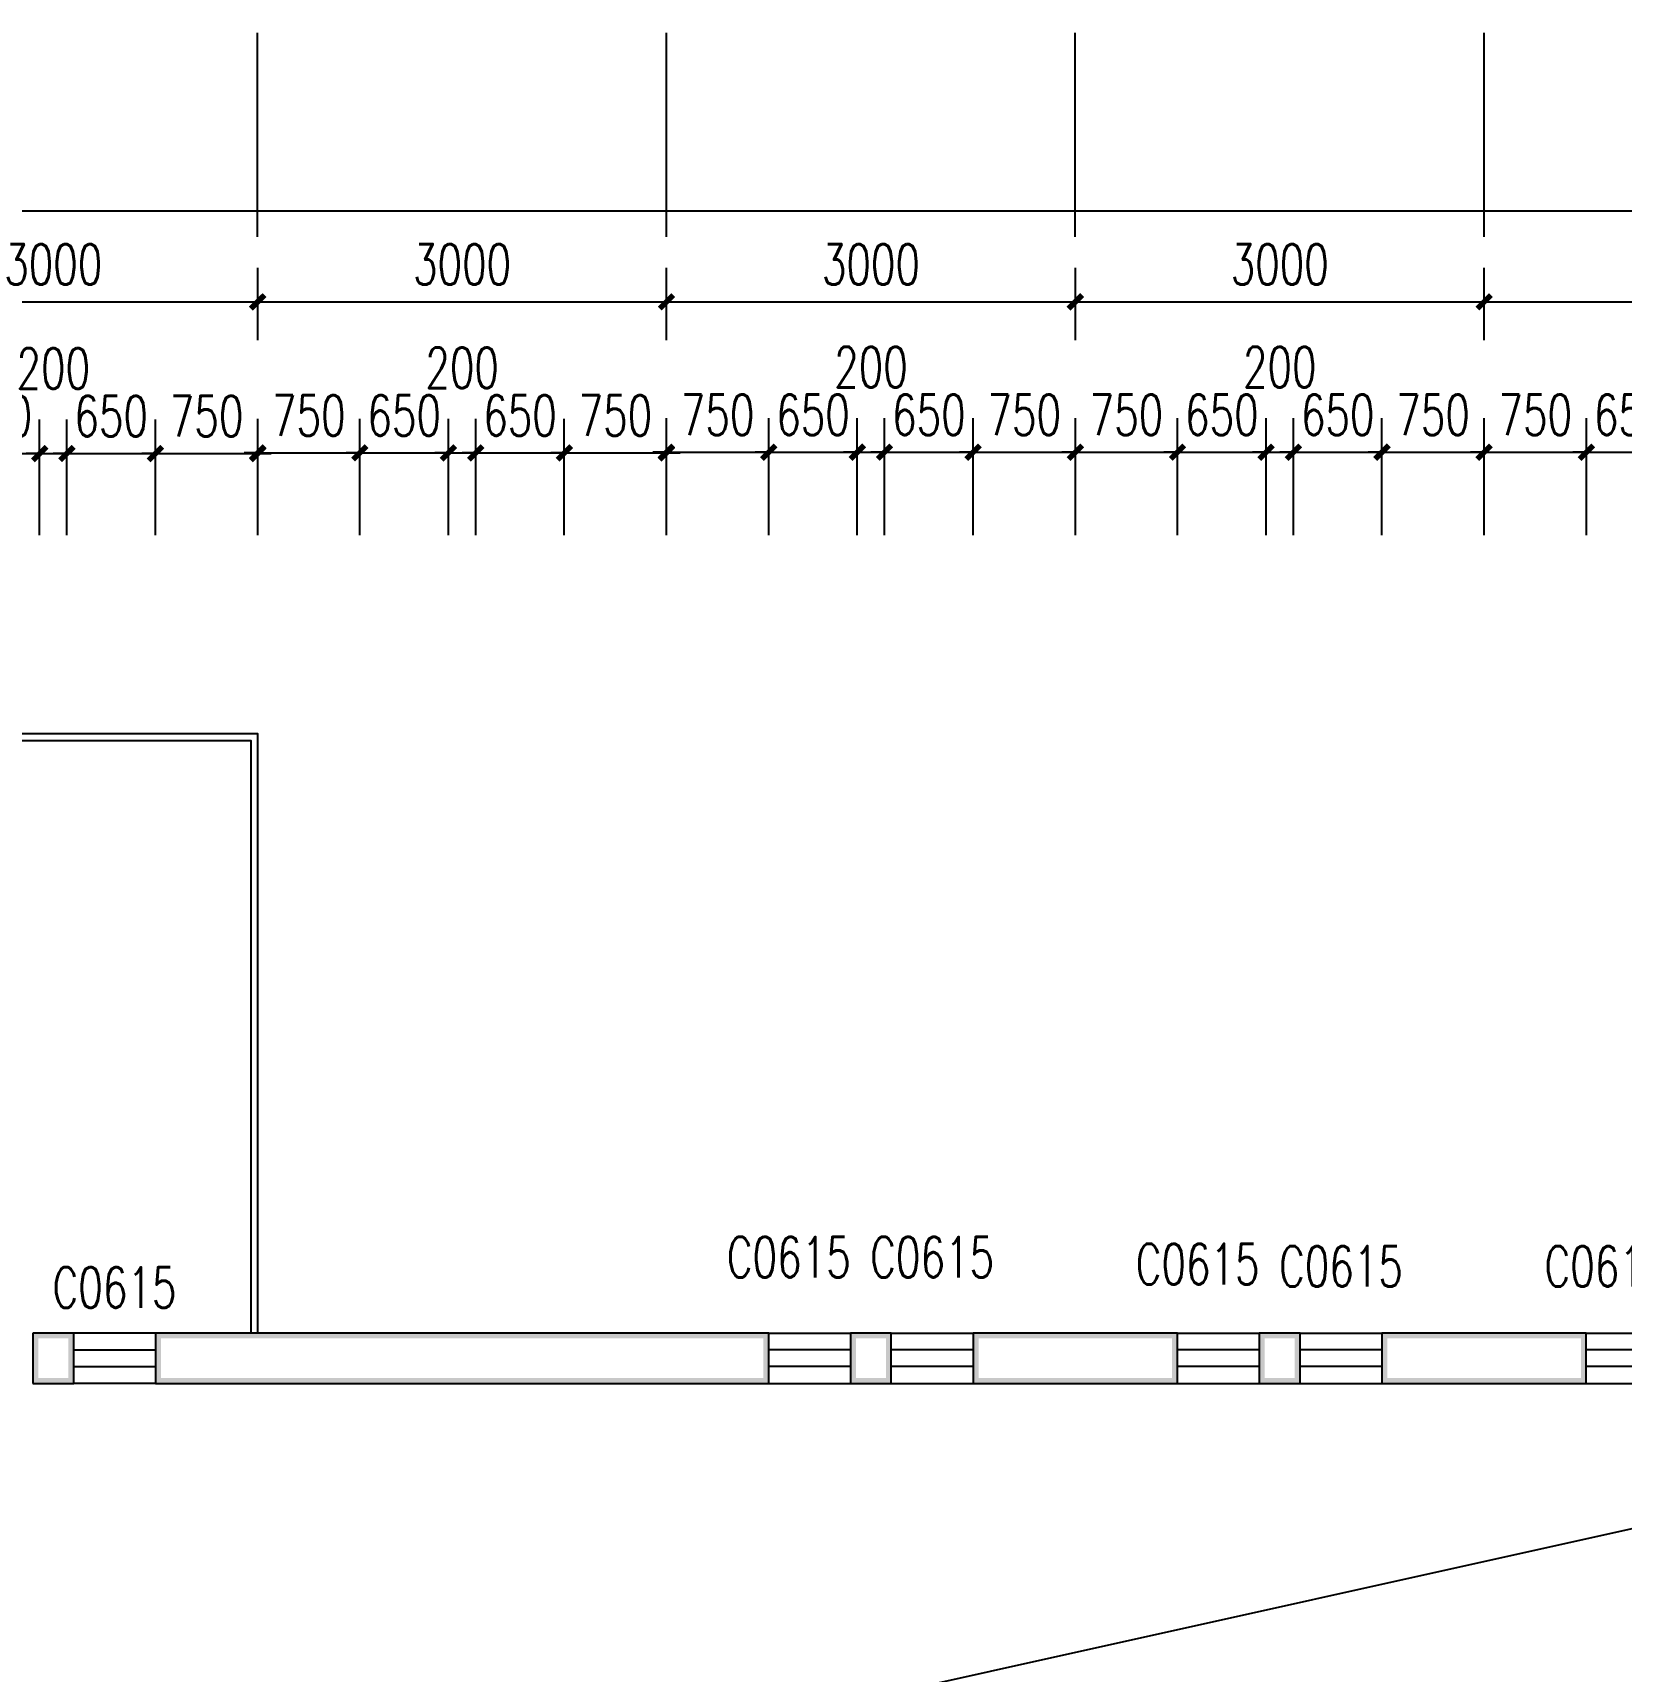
# Model space of a CAD drawing. Header units: millimetres. Extents: x -150677 to 588340, y -254013 to 149700.
# Drawn here: x 189911 to 201567, y -80939 to -68911 of the extents above; entities that cross this region are included whole.
import ezdxf

# ---------------------------------------------------------------- set-up
doc = ezdxf.new("R2010")
doc.units = ezdxf.units.MM
doc.header["$LTSCALE"] = 10
doc.header["$MEASUREMENT"] = 0
for name, color, linetype in [('PUB_DIM', 3, 'Continuous'), ('PUB_WALL', 9, 'Continuous'), ('WALL', 9, 'Continuous'), ('WINDOW', 4, 'Continuous'), ('WINDOW_TEXT', 7, 'Continuous')]:
    doc.layers.add(name, color=color, linetype=linetype)
doc.styles.add('_TCH_DIM_T3', font='SIMPLEX', dxfattribs={"width": 0.705882, "bigfont": 'GBCBIG'})
doc.styles.add('_TCH_WINDOW', font='SIMPLEX', dxfattribs={"bigfont": 'GBCBIG'})
doc.dimstyles.new('_TCH_ARCH&&100', dxfattribs={"dimtxt": 297.5, "dimasz": 100, "dimexe": 250, "dimexo": 300, "dimgap": 126.25, "dimtad": 1, "dimdec": 0, "dimzin": 0, "dimdsep": 46, "dimtxsty": '_TCH_DIM_T3', "dimblk": 'ARCHTICK', "dimcen": 0.09, "dimclrt": 7, "dimazin": 2, "dimtfac": 1, "dimtdec": 0, "dimtix": 1, "dimtmove": 2, "dimatfit": 3, "dimfxl": 1, "dimtolj": 1, "dimtzin": 0, "dimarcsym": 0})

# ---------------------------------------------------------------- blocks, each defined once
blk = doc.blocks.new('_ArchTick')
at = {"color": 0, "linetype": 'ByBlock', "const_width": 0.4}
blk.add_lwpolyline([(-0.5, -0.5), (0.5, 0.5)], dxfattribs=at)
blk = doc.blocks.new('*D553')
at = {"layer": 'Defpoints', "color": 0, "transparency": 16777216}
for p in [(191561, -70886), (188561, -71468), (191561, -71468)]:
    blk.add_point(p, dxfattribs=at)
at = {"layer": 'PUB_DIM', "color": 0, "lineweight": -2, "transparency": 16777216}
for p, q in [((188561, -71168), (188561, -70636)), ((191561, -71168), (191561, -70636)), ((188561, -70886), (191561, -70886))]:
    blk.add_line(p, q, dxfattribs=at)
at = {"layer": 'PUB_DIM', "color": 0, "lineweight": -2, "transparency": 16777216, "xscale": 100, "yscale": 100, "zscale": 100, "rotation": 180}
blk.add_blockref('_ArchTick', (188561, -70886), dxfattribs=at)
at = {"layer": 'PUB_DIM', "color": 0, "lineweight": -2, "transparency": 16777216, "xscale": 100, "yscale": 100, "zscale": 100}
blk.add_blockref('_ArchTick', (191561, -70886), dxfattribs=at)
at = {"layer": 'PUB_DIM', "color": 7, "transparency": 16777216, "insert": (190061, -70611), "char_height": 297.5, "attachment_point": 5, "style": '_TCH_DIM_T3'}
blk.add_mtext('\\A1;3000', dxfattribs=at)
blk = doc.blocks.new('*D554')
at = {"layer": 'Defpoints', "color": 0, "transparency": 16777216}
for p in [(194561, -70886), (191561, -71468), (194561, -71468)]:
    blk.add_point(p, dxfattribs=at)
at = {"layer": 'PUB_DIM', "color": 0, "lineweight": -2, "transparency": 16777216}
for p, q in [((191561, -71168), (191561, -70636)), ((194561, -71168), (194561, -70636)), ((191561, -70886), (194561, -70886))]:
    blk.add_line(p, q, dxfattribs=at)
at = {"layer": 'PUB_DIM', "color": 0, "lineweight": -2, "transparency": 16777216, "xscale": 100, "yscale": 100, "zscale": 100, "rotation": 180}
blk.add_blockref('_ArchTick', (191561, -70886), dxfattribs=at)
at = {"layer": 'PUB_DIM', "color": 0, "lineweight": -2, "transparency": 16777216, "xscale": 100, "yscale": 100, "zscale": 100}
blk.add_blockref('_ArchTick', (194561, -70886), dxfattribs=at)
at = {"layer": 'PUB_DIM', "color": 7, "transparency": 16777216, "insert": (193061, -70611), "char_height": 297.5, "attachment_point": 5, "style": '_TCH_DIM_T3'}
blk.add_mtext('\\A1;3000', dxfattribs=at)
blk = doc.blocks.new('*D555')
at = {"layer": 'Defpoints', "color": 0, "transparency": 16777216}
for p in [(197561, -70886), (194561, -71468), (197561, -71468)]:
    blk.add_point(p, dxfattribs=at)
at = {"layer": 'PUB_DIM', "color": 0, "lineweight": -2, "transparency": 16777216}
for p, q in [((194561, -71168), (194561, -70636)), ((197561, -71168), (197561, -70636)), ((194561, -70886), (197561, -70886))]:
    blk.add_line(p, q, dxfattribs=at)
at = {"layer": 'PUB_DIM', "color": 0, "lineweight": -2, "transparency": 16777216, "xscale": 100, "yscale": 100, "zscale": 100, "rotation": 180}
blk.add_blockref('_ArchTick', (194561, -70886), dxfattribs=at)
at = {"layer": 'PUB_DIM', "color": 0, "lineweight": -2, "transparency": 16777216, "xscale": 100, "yscale": 100, "zscale": 100}
blk.add_blockref('_ArchTick', (197561, -70886), dxfattribs=at)
at = {"layer": 'PUB_DIM', "color": 7, "transparency": 16777216, "insert": (196061, -70611), "char_height": 297.5, "attachment_point": 5, "style": '_TCH_DIM_T3'}
blk.add_mtext('\\A1;3000', dxfattribs=at)
blk = doc.blocks.new('*D556')
at = {"layer": 'Defpoints', "color": 0, "transparency": 16777216}
for p in [(200561, -70886), (197561, -71468), (200561, -71468)]:
    blk.add_point(p, dxfattribs=at)
at = {"layer": 'PUB_DIM', "color": 0, "lineweight": -2, "transparency": 16777216}
for p, q in [((197561, -71168), (197561, -70636)), ((200561, -71168), (200561, -70636)), ((197561, -70886), (200561, -70886))]:
    blk.add_line(p, q, dxfattribs=at)
at = {"layer": 'PUB_DIM', "color": 0, "lineweight": -2, "transparency": 16777216, "xscale": 100, "yscale": 100, "zscale": 100, "rotation": 180}
blk.add_blockref('_ArchTick', (197561, -70886), dxfattribs=at)
at = {"layer": 'PUB_DIM', "color": 0, "lineweight": -2, "transparency": 16777216, "xscale": 100, "yscale": 100, "zscale": 100}
blk.add_blockref('_ArchTick', (200561, -70886), dxfattribs=at)
at = {"layer": 'PUB_DIM', "color": 7, "transparency": 16777216, "insert": (199061, -70611), "char_height": 297.5, "attachment_point": 5, "style": '_TCH_DIM_T3'}
blk.add_mtext('\\A1;3000', dxfattribs=at)
blk = doc.blocks.new('*D557')
at = {"layer": 'Defpoints', "color": 0, "transparency": 16777216}
for p in [(203561, -70886), (200561, -71468), (203561, -71468)]:
    blk.add_point(p, dxfattribs=at)
at = {"layer": 'PUB_DIM', "color": 0, "lineweight": -2, "transparency": 16777216}
for p, q in [((200561, -71168), (200561, -70636)), ((203561, -71168), (203561, -70636)), ((200561, -70886), (203561, -70886))]:
    blk.add_line(p, q, dxfattribs=at)
at = {"layer": 'PUB_DIM', "color": 0, "lineweight": -2, "transparency": 16777216, "xscale": 100, "yscale": 100, "zscale": 100, "rotation": 180}
blk.add_blockref('_ArchTick', (200561, -70886), dxfattribs=at)
at = {"layer": 'PUB_DIM', "color": 0, "lineweight": -2, "transparency": 16777216, "xscale": 100, "yscale": 100, "zscale": 100}
blk.add_blockref('_ArchTick', (203561, -70886), dxfattribs=at)
at = {"layer": 'PUB_DIM', "color": 7, "transparency": 16777216, "insert": (202061, -70611), "char_height": 297.5, "attachment_point": 5, "style": '_TCH_DIM_T3'}
blk.add_mtext('\\A1;3000', dxfattribs=at)
blk = doc.blocks.new('*D562')
at = {"layer": 'Defpoints', "color": 0, "transparency": 16777216}
for p in [(213761, -70217), (152561, -70999), (213761, -70999)]:
    blk.add_point(p, dxfattribs=at)
at = {"layer": 'PUB_DIM', "color": 0, "lineweight": -2, "transparency": 16777216}
for p, q in [((152561, -70699), (152561, -69967)), ((213761, -70699), (213761, -69967)), ((152561, -70217), (213761, -70217))]:
    blk.add_line(p, q, dxfattribs=at)
at = {"layer": 'PUB_DIM', "color": 0, "lineweight": -2, "transparency": 16777216, "xscale": 100, "yscale": 100, "zscale": 100, "rotation": 180}
blk.add_blockref('_ArchTick', (152561, -70217), dxfattribs=at)
at = {"layer": 'PUB_DIM', "color": 0, "lineweight": -2, "transparency": 16777216, "xscale": 100, "yscale": 100, "zscale": 100}
blk.add_blockref('_ArchTick', (213761, -70217), dxfattribs=at)
at = {"layer": 'PUB_DIM', "color": 7, "transparency": 16777216, "insert": (183161, -69942), "char_height": 297.5, "attachment_point": 5, "style": '_TCH_DIM_T3'}
blk.add_mtext('\\A1;61200', dxfattribs=at)
blk = doc.blocks.new('*D662')
at = {"layer": 'Defpoints', "color": 0, "transparency": 16777216}
for p in [(201961, -71990), (201311, -72898), (201961, -72898)]:
    blk.add_point(p, dxfattribs=at)
at = {"layer": 'PUB_DIM', "color": 0, "lineweight": -2, "transparency": 16777216}
for p, q in [((201311, -72598), (201311, -71740)), ((201961, -72598), (201961, -71740)), ((201311, -71990), (201211, -71990)), ((201311, -71990), (201961, -71990)), ((201961, -71990), (202061, -71990))]:
    blk.add_line(p, q, dxfattribs=at)
at = {"layer": 'PUB_DIM', "color": 0, "lineweight": -2, "transparency": 16777216, "xscale": 100, "yscale": 100, "zscale": 100}
blk.add_blockref('_ArchTick', (201311, -71990), dxfattribs=at)
at = {"layer": 'PUB_DIM', "color": 0, "lineweight": -2, "transparency": 16777216, "xscale": 100, "yscale": 100, "zscale": 100, "rotation": 180}
blk.add_blockref('_ArchTick', (201961, -71990), dxfattribs=at)
at = {"layer": 'PUB_DIM', "color": 7, "transparency": 16777216, "insert": (201636, -71715), "char_height": 297.5, "attachment_point": 5, "style": '_TCH_DIM_T3'}
blk.add_mtext('\\A1;650', dxfattribs=at)
blk = doc.blocks.new('*D663')
at = {"layer": 'Defpoints', "color": 0, "transparency": 16777216}
for p in [(201311, -71990), (200561, -72898), (201311, -72898)]:
    blk.add_point(p, dxfattribs=at)
at = {"layer": 'PUB_DIM', "color": 0, "lineweight": -2, "transparency": 16777216}
for p, q in [((200561, -72598), (200561, -71740)), ((201311, -72598), (201311, -71740)), ((200561, -71990), (200461, -71990)), ((200561, -71990), (201311, -71990)), ((201311, -71990), (201411, -71990))]:
    blk.add_line(p, q, dxfattribs=at)
at = {"layer": 'PUB_DIM', "color": 0, "lineweight": -2, "transparency": 16777216, "xscale": 100, "yscale": 100, "zscale": 100}
blk.add_blockref('_ArchTick', (200561, -71990), dxfattribs=at)
at = {"layer": 'PUB_DIM', "color": 0, "lineweight": -2, "transparency": 16777216, "xscale": 100, "yscale": 100, "zscale": 100, "rotation": 180}
blk.add_blockref('_ArchTick', (201311, -71990), dxfattribs=at)
at = {"layer": 'PUB_DIM', "color": 7, "transparency": 16777216, "insert": (200936, -71715), "char_height": 297.5, "attachment_point": 5, "style": '_TCH_DIM_T3'}
blk.add_mtext('\\A1;750', dxfattribs=at)
blk = doc.blocks.new('*D664')
at = {"layer": 'Defpoints', "color": 0, "transparency": 16777216}
for p in [(200561, -71990), (199811, -72898), (200561, -72898)]:
    blk.add_point(p, dxfattribs=at)
at = {"layer": 'PUB_DIM', "color": 0, "lineweight": -2, "transparency": 16777216}
for p, q in [((199811, -72598), (199811, -71740)), ((200561, -72598), (200561, -71740)), ((199811, -71990), (199711, -71990)), ((199811, -71990), (200561, -71990)), ((200561, -71990), (200661, -71990))]:
    blk.add_line(p, q, dxfattribs=at)
at = {"layer": 'PUB_DIM', "color": 0, "lineweight": -2, "transparency": 16777216, "xscale": 100, "yscale": 100, "zscale": 100}
blk.add_blockref('_ArchTick', (199811, -71990), dxfattribs=at)
at = {"layer": 'PUB_DIM', "color": 0, "lineweight": -2, "transparency": 16777216, "xscale": 100, "yscale": 100, "zscale": 100, "rotation": 180}
blk.add_blockref('_ArchTick', (200561, -71990), dxfattribs=at)
at = {"layer": 'PUB_DIM', "color": 7, "transparency": 16777216, "insert": (200186, -71715), "char_height": 297.5, "attachment_point": 5, "style": '_TCH_DIM_T3'}
blk.add_mtext('\\A1;750', dxfattribs=at)
blk = doc.blocks.new('*D665')
at = {"layer": 'Defpoints', "color": 0, "transparency": 16777216}
for p in [(199811, -71990), (199161, -72898), (199811, -72898)]:
    blk.add_point(p, dxfattribs=at)
at = {"layer": 'PUB_DIM', "color": 0, "lineweight": -2, "transparency": 16777216}
for p, q in [((199161, -72598), (199161, -71740)), ((199811, -72598), (199811, -71740)), ((199161, -71990), (199061, -71990)), ((199161, -71990), (199811, -71990)), ((199811, -71990), (199911, -71990))]:
    blk.add_line(p, q, dxfattribs=at)
at = {"layer": 'PUB_DIM', "color": 0, "lineweight": -2, "transparency": 16777216, "xscale": 100, "yscale": 100, "zscale": 100}
blk.add_blockref('_ArchTick', (199161, -71990), dxfattribs=at)
at = {"layer": 'PUB_DIM', "color": 0, "lineweight": -2, "transparency": 16777216, "xscale": 100, "yscale": 100, "zscale": 100, "rotation": 180}
blk.add_blockref('_ArchTick', (199811, -71990), dxfattribs=at)
at = {"layer": 'PUB_DIM', "color": 7, "transparency": 16777216, "insert": (199486, -71715), "char_height": 297.5, "attachment_point": 5, "style": '_TCH_DIM_T3'}
blk.add_mtext('\\A1;650', dxfattribs=at)
blk = doc.blocks.new('*D666')
at = {"layer": 'Defpoints', "color": 0, "transparency": 16777216}
for p in [(199161, -71990), (198961, -72898), (199161, -72898)]:
    blk.add_point(p, dxfattribs=at)
at = {"layer": 'PUB_DIM', "color": 0, "lineweight": -2, "transparency": 16777216}
for p, q in [((198961, -72598), (198961, -71740)), ((199161, -72598), (199161, -71740)), ((198961, -71990), (198861, -71990)), ((198961, -71990), (199161, -71990)), ((199161, -71990), (199261, -71990))]:
    blk.add_line(p, q, dxfattribs=at)
at = {"layer": 'PUB_DIM', "color": 0, "lineweight": -2, "transparency": 16777216, "xscale": 100, "yscale": 100, "zscale": 100}
blk.add_blockref('_ArchTick', (198961, -71990), dxfattribs=at)
at = {"layer": 'PUB_DIM', "color": 0, "lineweight": -2, "transparency": 16777216, "xscale": 100, "yscale": 100, "zscale": 100, "rotation": 180}
blk.add_blockref('_ArchTick', (199161, -71990), dxfattribs=at)
at = {"layer": 'PUB_DIM', "color": 7, "transparency": 16777216, "insert": (199061, -71365), "char_height": 297.5, "attachment_point": 5, "style": '_TCH_DIM_T3'}
blk.add_mtext('\\A1;200', dxfattribs=at)
blk = doc.blocks.new('*D667')
at = {"layer": 'Defpoints', "color": 0, "transparency": 16777216}
for p in [(198961, -71990), (198311, -72898), (198961, -72898)]:
    blk.add_point(p, dxfattribs=at)
at = {"layer": 'PUB_DIM', "color": 0, "lineweight": -2, "transparency": 16777216}
for p, q in [((198311, -72598), (198311, -71740)), ((198961, -72598), (198961, -71740)), ((198311, -71990), (198211, -71990)), ((198311, -71990), (198961, -71990)), ((198961, -71990), (199061, -71990))]:
    blk.add_line(p, q, dxfattribs=at)
at = {"layer": 'PUB_DIM', "color": 0, "lineweight": -2, "transparency": 16777216, "xscale": 100, "yscale": 100, "zscale": 100}
blk.add_blockref('_ArchTick', (198311, -71990), dxfattribs=at)
at = {"layer": 'PUB_DIM', "color": 0, "lineweight": -2, "transparency": 16777216, "xscale": 100, "yscale": 100, "zscale": 100, "rotation": 180}
blk.add_blockref('_ArchTick', (198961, -71990), dxfattribs=at)
at = {"layer": 'PUB_DIM', "color": 7, "transparency": 16777216, "insert": (198636, -71715), "char_height": 297.5, "attachment_point": 5, "style": '_TCH_DIM_T3'}
blk.add_mtext('\\A1;650', dxfattribs=at)
blk = doc.blocks.new('*D668')
at = {"layer": 'Defpoints', "color": 0, "transparency": 16777216}
for p in [(198311, -71990), (197561, -72898), (198311, -72898)]:
    blk.add_point(p, dxfattribs=at)
at = {"layer": 'PUB_DIM', "color": 0, "lineweight": -2, "transparency": 16777216}
for p, q in [((197561, -72598), (197561, -71740)), ((198311, -72598), (198311, -71740)), ((197561, -71990), (197461, -71990)), ((197561, -71990), (198311, -71990)), ((198311, -71990), (198411, -71990))]:
    blk.add_line(p, q, dxfattribs=at)
at = {"layer": 'PUB_DIM', "color": 0, "lineweight": -2, "transparency": 16777216, "xscale": 100, "yscale": 100, "zscale": 100}
blk.add_blockref('_ArchTick', (197561, -71990), dxfattribs=at)
at = {"layer": 'PUB_DIM', "color": 0, "lineweight": -2, "transparency": 16777216, "xscale": 100, "yscale": 100, "zscale": 100, "rotation": 180}
blk.add_blockref('_ArchTick', (198311, -71990), dxfattribs=at)
at = {"layer": 'PUB_DIM', "color": 7, "transparency": 16777216, "insert": (197936, -71715), "char_height": 297.5, "attachment_point": 5, "style": '_TCH_DIM_T3'}
blk.add_mtext('\\A1;750', dxfattribs=at)
blk = doc.blocks.new('*D669')
at = {"layer": 'Defpoints', "color": 0, "transparency": 16777216}
for p in [(197561, -71990), (196811, -72898), (197561, -72898)]:
    blk.add_point(p, dxfattribs=at)
at = {"layer": 'PUB_DIM', "color": 0, "lineweight": -2, "transparency": 16777216}
for p, q in [((196811, -72598), (196811, -71740)), ((197561, -72598), (197561, -71740)), ((196811, -71990), (196711, -71990)), ((196811, -71990), (197561, -71990)), ((197561, -71990), (197661, -71990))]:
    blk.add_line(p, q, dxfattribs=at)
at = {"layer": 'PUB_DIM', "color": 0, "lineweight": -2, "transparency": 16777216, "xscale": 100, "yscale": 100, "zscale": 100}
blk.add_blockref('_ArchTick', (196811, -71990), dxfattribs=at)
at = {"layer": 'PUB_DIM', "color": 0, "lineweight": -2, "transparency": 16777216, "xscale": 100, "yscale": 100, "zscale": 100, "rotation": 180}
blk.add_blockref('_ArchTick', (197561, -71990), dxfattribs=at)
at = {"layer": 'PUB_DIM', "color": 7, "transparency": 16777216, "insert": (197186, -71715), "char_height": 297.5, "attachment_point": 5, "style": '_TCH_DIM_T3'}
blk.add_mtext('\\A1;750', dxfattribs=at)
blk = doc.blocks.new('*D670')
at = {"layer": 'Defpoints', "color": 0, "transparency": 16777216}
for p in [(196811, -71990), (196161, -72898), (196811, -72898)]:
    blk.add_point(p, dxfattribs=at)
at = {"layer": 'PUB_DIM', "color": 0, "lineweight": -2, "transparency": 16777216}
for p, q in [((196161, -72598), (196161, -71740)), ((196811, -72598), (196811, -71740)), ((196161, -71990), (196061, -71990)), ((196161, -71990), (196811, -71990)), ((196811, -71990), (196911, -71990))]:
    blk.add_line(p, q, dxfattribs=at)
at = {"layer": 'PUB_DIM', "color": 0, "lineweight": -2, "transparency": 16777216, "xscale": 100, "yscale": 100, "zscale": 100}
blk.add_blockref('_ArchTick', (196161, -71990), dxfattribs=at)
at = {"layer": 'PUB_DIM', "color": 0, "lineweight": -2, "transparency": 16777216, "xscale": 100, "yscale": 100, "zscale": 100, "rotation": 180}
blk.add_blockref('_ArchTick', (196811, -71990), dxfattribs=at)
at = {"layer": 'PUB_DIM', "color": 7, "transparency": 16777216, "insert": (196486, -71715), "char_height": 297.5, "attachment_point": 5, "style": '_TCH_DIM_T3'}
blk.add_mtext('\\A1;650', dxfattribs=at)
blk = doc.blocks.new('*D671')
at = {"layer": 'Defpoints', "color": 0, "transparency": 16777216}
for p in [(196161, -71990), (195961, -72898), (196161, -72898)]:
    blk.add_point(p, dxfattribs=at)
at = {"layer": 'PUB_DIM', "color": 0, "lineweight": -2, "transparency": 16777216}
for p, q in [((195961, -72598), (195961, -71740)), ((196161, -72598), (196161, -71740)), ((195961, -71990), (195861, -71990)), ((195961, -71990), (196161, -71990)), ((196161, -71990), (196261, -71990))]:
    blk.add_line(p, q, dxfattribs=at)
at = {"layer": 'PUB_DIM', "color": 0, "lineweight": -2, "transparency": 16777216, "xscale": 100, "yscale": 100, "zscale": 100}
blk.add_blockref('_ArchTick', (195961, -71990), dxfattribs=at)
at = {"layer": 'PUB_DIM', "color": 0, "lineweight": -2, "transparency": 16777216, "xscale": 100, "yscale": 100, "zscale": 100, "rotation": 180}
blk.add_blockref('_ArchTick', (196161, -71990), dxfattribs=at)
at = {"layer": 'PUB_DIM', "color": 7, "transparency": 16777216, "insert": (196061, -71365), "char_height": 297.5, "attachment_point": 5, "style": '_TCH_DIM_T3'}
blk.add_mtext('\\A1;200', dxfattribs=at)
blk = doc.blocks.new('*D672')
at = {"layer": 'Defpoints', "color": 0, "transparency": 16777216}
for p in [(195961, -71990), (195311, -72898), (195961, -72898)]:
    blk.add_point(p, dxfattribs=at)
at = {"layer": 'PUB_DIM', "color": 0, "lineweight": -2, "transparency": 16777216}
for p, q in [((195311, -72598), (195311, -71740)), ((195961, -72598), (195961, -71740)), ((195311, -71990), (195211, -71990)), ((195311, -71990), (195961, -71990)), ((195961, -71990), (196061, -71990))]:
    blk.add_line(p, q, dxfattribs=at)
at = {"layer": 'PUB_DIM', "color": 0, "lineweight": -2, "transparency": 16777216, "xscale": 100, "yscale": 100, "zscale": 100}
blk.add_blockref('_ArchTick', (195311, -71990), dxfattribs=at)
at = {"layer": 'PUB_DIM', "color": 0, "lineweight": -2, "transparency": 16777216, "xscale": 100, "yscale": 100, "zscale": 100, "rotation": 180}
blk.add_blockref('_ArchTick', (195961, -71990), dxfattribs=at)
at = {"layer": 'PUB_DIM', "color": 7, "transparency": 16777216, "insert": (195636, -71715), "char_height": 297.5, "attachment_point": 5, "style": '_TCH_DIM_T3'}
blk.add_mtext('\\A1;650', dxfattribs=at)
blk = doc.blocks.new('*D673')
at = {"layer": 'Defpoints', "color": 0, "transparency": 16777216}
for p in [(195311, -71990), (194561, -72898), (195311, -72898)]:
    blk.add_point(p, dxfattribs=at)
at = {"layer": 'PUB_DIM', "color": 0, "lineweight": -2, "transparency": 16777216}
for p, q in [((194561, -72598), (194561, -71740)), ((195311, -72598), (195311, -71740)), ((194561, -71990), (194461, -71990)), ((194561, -71990), (195311, -71990)), ((195311, -71990), (195411, -71990))]:
    blk.add_line(p, q, dxfattribs=at)
at = {"layer": 'PUB_DIM', "color": 0, "lineweight": -2, "transparency": 16777216, "xscale": 100, "yscale": 100, "zscale": 100}
blk.add_blockref('_ArchTick', (194561, -71990), dxfattribs=at)
at = {"layer": 'PUB_DIM', "color": 0, "lineweight": -2, "transparency": 16777216, "xscale": 100, "yscale": 100, "zscale": 100, "rotation": 180}
blk.add_blockref('_ArchTick', (195311, -71990), dxfattribs=at)
at = {"layer": 'PUB_DIM', "color": 7, "transparency": 16777216, "insert": (194936, -71715), "char_height": 297.5, "attachment_point": 5, "style": '_TCH_DIM_T3'}
blk.add_mtext('\\A1;750', dxfattribs=at)
blk = doc.blocks.new('*D674')
at = {"layer": 'Defpoints', "color": 0, "transparency": 16777216}
for p in [(194561, -71995), (193811, -72898), (194561, -72898)]:
    blk.add_point(p, dxfattribs=at)
at = {"layer": 'PUB_DIM', "color": 0, "lineweight": -2, "transparency": 16777216}
for p, q in [((193811, -72598), (193811, -71745)), ((194561, -72598), (194561, -71745)), ((193811, -71995), (193711, -71995)), ((193811, -71995), (194561, -71995)), ((194561, -71995), (194661, -71995))]:
    blk.add_line(p, q, dxfattribs=at)
at = {"layer": 'PUB_DIM', "color": 0, "lineweight": -2, "transparency": 16777216, "xscale": 100, "yscale": 100, "zscale": 100}
blk.add_blockref('_ArchTick', (193811, -71995), dxfattribs=at)
at = {"layer": 'PUB_DIM', "color": 0, "lineweight": -2, "transparency": 16777216, "xscale": 100, "yscale": 100, "zscale": 100, "rotation": 180}
blk.add_blockref('_ArchTick', (194561, -71995), dxfattribs=at)
at = {"layer": 'PUB_DIM', "color": 7, "transparency": 16777216, "insert": (194186, -71720), "char_height": 297.5, "attachment_point": 5, "style": '_TCH_DIM_T3'}
blk.add_mtext('\\A1;750', dxfattribs=at)
blk = doc.blocks.new('*D675')
at = {"layer": 'Defpoints', "color": 0, "transparency": 16777216}
for p in [(193811, -71995), (193161, -72898), (193811, -72898)]:
    blk.add_point(p, dxfattribs=at)
at = {"layer": 'PUB_DIM', "color": 0, "lineweight": -2, "transparency": 16777216}
for p, q in [((193161, -72598), (193161, -71745)), ((193811, -72598), (193811, -71745)), ((193161, -71995), (193061, -71995)), ((193161, -71995), (193811, -71995)), ((193811, -71995), (193911, -71995))]:
    blk.add_line(p, q, dxfattribs=at)
at = {"layer": 'PUB_DIM', "color": 0, "lineweight": -2, "transparency": 16777216, "xscale": 100, "yscale": 100, "zscale": 100}
blk.add_blockref('_ArchTick', (193161, -71995), dxfattribs=at)
at = {"layer": 'PUB_DIM', "color": 0, "lineweight": -2, "transparency": 16777216, "xscale": 100, "yscale": 100, "zscale": 100, "rotation": 180}
blk.add_blockref('_ArchTick', (193811, -71995), dxfattribs=at)
at = {"layer": 'PUB_DIM', "color": 7, "transparency": 16777216, "insert": (193486, -71720), "char_height": 297.5, "attachment_point": 5, "style": '_TCH_DIM_T3'}
blk.add_mtext('\\A1;650', dxfattribs=at)
blk = doc.blocks.new('*D676')
at = {"layer": 'Defpoints', "color": 0, "transparency": 16777216}
for p in [(193161, -71995), (192961, -72898), (193161, -72898)]:
    blk.add_point(p, dxfattribs=at)
at = {"layer": 'PUB_DIM', "color": 0, "lineweight": -2, "transparency": 16777216}
for p, q in [((192961, -72598), (192961, -71745)), ((193161, -72598), (193161, -71745)), ((192961, -71995), (192861, -71995)), ((192961, -71995), (193161, -71995)), ((193161, -71995), (193261, -71995))]:
    blk.add_line(p, q, dxfattribs=at)
at = {"layer": 'PUB_DIM', "color": 0, "lineweight": -2, "transparency": 16777216, "xscale": 100, "yscale": 100, "zscale": 100}
blk.add_blockref('_ArchTick', (192961, -71995), dxfattribs=at)
at = {"layer": 'PUB_DIM', "color": 0, "lineweight": -2, "transparency": 16777216, "xscale": 100, "yscale": 100, "zscale": 100, "rotation": 180}
blk.add_blockref('_ArchTick', (193161, -71995), dxfattribs=at)
at = {"layer": 'PUB_DIM', "color": 7, "transparency": 16777216, "insert": (193061, -71370), "char_height": 297.5, "attachment_point": 5, "style": '_TCH_DIM_T3'}
blk.add_mtext('\\A1;200', dxfattribs=at)
blk = doc.blocks.new('*D677')
at = {"layer": 'Defpoints', "color": 0, "transparency": 16777216}
for p in [(192961, -71995), (192311, -72898), (192961, -72898)]:
    blk.add_point(p, dxfattribs=at)
at = {"layer": 'PUB_DIM', "color": 0, "lineweight": -2, "transparency": 16777216}
for p, q in [((192311, -72598), (192311, -71745)), ((192961, -72598), (192961, -71745)), ((192311, -71995), (192211, -71995)), ((192311, -71995), (192961, -71995)), ((192961, -71995), (193061, -71995))]:
    blk.add_line(p, q, dxfattribs=at)
at = {"layer": 'PUB_DIM', "color": 0, "lineweight": -2, "transparency": 16777216, "xscale": 100, "yscale": 100, "zscale": 100}
blk.add_blockref('_ArchTick', (192311, -71995), dxfattribs=at)
at = {"layer": 'PUB_DIM', "color": 0, "lineweight": -2, "transparency": 16777216, "xscale": 100, "yscale": 100, "zscale": 100, "rotation": 180}
blk.add_blockref('_ArchTick', (192961, -71995), dxfattribs=at)
at = {"layer": 'PUB_DIM', "color": 7, "transparency": 16777216, "insert": (192636, -71720), "char_height": 297.5, "attachment_point": 5, "style": '_TCH_DIM_T3'}
blk.add_mtext('\\A1;650', dxfattribs=at)
blk = doc.blocks.new('*D678')
at = {"layer": 'Defpoints', "color": 0, "transparency": 16777216}
for p in [(192311, -71995), (191561, -72898), (192311, -72898)]:
    blk.add_point(p, dxfattribs=at)
at = {"layer": 'PUB_DIM', "color": 0, "lineweight": -2, "transparency": 16777216}
for p, q in [((191561, -72598), (191561, -71745)), ((192311, -72598), (192311, -71745)), ((191561, -71995), (191461, -71995)), ((191561, -71995), (192311, -71995)), ((192311, -71995), (192411, -71995))]:
    blk.add_line(p, q, dxfattribs=at)
at = {"layer": 'PUB_DIM', "color": 0, "lineweight": -2, "transparency": 16777216, "xscale": 100, "yscale": 100, "zscale": 100}
blk.add_blockref('_ArchTick', (191561, -71995), dxfattribs=at)
at = {"layer": 'PUB_DIM', "color": 0, "lineweight": -2, "transparency": 16777216, "xscale": 100, "yscale": 100, "zscale": 100, "rotation": 180}
blk.add_blockref('_ArchTick', (192311, -71995), dxfattribs=at)
at = {"layer": 'PUB_DIM', "color": 7, "transparency": 16777216, "insert": (191936, -71720), "char_height": 297.5, "attachment_point": 5, "style": '_TCH_DIM_T3'}
blk.add_mtext('\\A1;750', dxfattribs=at)
blk = doc.blocks.new('*D679')
at = {"layer": 'Defpoints', "color": 0, "transparency": 16777216}
for p in [(191561, -72000), (190811, -72898), (191561, -72898)]:
    blk.add_point(p, dxfattribs=at)
at = {"layer": 'PUB_DIM', "color": 0, "lineweight": -2, "transparency": 16777216}
for p, q in [((190811, -72598), (190811, -71750)), ((191561, -72598), (191561, -71750)), ((190811, -72000), (190711, -72000)), ((190811, -72000), (191561, -72000)), ((191561, -72000), (191661, -72000))]:
    blk.add_line(p, q, dxfattribs=at)
at = {"layer": 'PUB_DIM', "color": 0, "lineweight": -2, "transparency": 16777216, "xscale": 100, "yscale": 100, "zscale": 100}
blk.add_blockref('_ArchTick', (190811, -72000), dxfattribs=at)
at = {"layer": 'PUB_DIM', "color": 0, "lineweight": -2, "transparency": 16777216, "xscale": 100, "yscale": 100, "zscale": 100, "rotation": 180}
blk.add_blockref('_ArchTick', (191561, -72000), dxfattribs=at)
at = {"layer": 'PUB_DIM', "color": 7, "transparency": 16777216, "insert": (191186, -71725), "char_height": 297.5, "attachment_point": 5, "style": '_TCH_DIM_T3'}
blk.add_mtext('\\A1;750', dxfattribs=at)
blk = doc.blocks.new('*D680')
at = {"layer": 'Defpoints', "color": 0, "transparency": 16777216}
for p in [(190811, -72000), (190161, -72898), (190811, -72898)]:
    blk.add_point(p, dxfattribs=at)
at = {"layer": 'PUB_DIM', "color": 0, "lineweight": -2, "transparency": 16777216}
for p, q in [((190161, -72598), (190161, -71750)), ((190811, -72598), (190811, -71750)), ((190161, -72000), (190061, -72000)), ((190161, -72000), (190811, -72000)), ((190811, -72000), (190911, -72000))]:
    blk.add_line(p, q, dxfattribs=at)
at = {"layer": 'PUB_DIM', "color": 0, "lineweight": -2, "transparency": 16777216, "xscale": 100, "yscale": 100, "zscale": 100}
blk.add_blockref('_ArchTick', (190161, -72000), dxfattribs=at)
at = {"layer": 'PUB_DIM', "color": 0, "lineweight": -2, "transparency": 16777216, "xscale": 100, "yscale": 100, "zscale": 100, "rotation": 180}
blk.add_blockref('_ArchTick', (190811, -72000), dxfattribs=at)
at = {"layer": 'PUB_DIM', "color": 7, "transparency": 16777216, "insert": (190486, -71725), "char_height": 297.5, "attachment_point": 5, "style": '_TCH_DIM_T3'}
blk.add_mtext('\\A1;650', dxfattribs=at)
blk = doc.blocks.new('*D681')
at = {"layer": 'Defpoints', "color": 0, "transparency": 16777216}
for p in [(190161, -72000), (189961, -72898), (190161, -72898)]:
    blk.add_point(p, dxfattribs=at)
at = {"layer": 'PUB_DIM', "color": 0, "lineweight": -2, "transparency": 16777216}
for p, q in [((189961, -72598), (189961, -71750)), ((190161, -72598), (190161, -71750)), ((189961, -72000), (189861, -72000)), ((189961, -72000), (190161, -72000)), ((190161, -72000), (190261, -72000))]:
    blk.add_line(p, q, dxfattribs=at)
at = {"layer": 'PUB_DIM', "color": 0, "lineweight": -2, "transparency": 16777216, "xscale": 100, "yscale": 100, "zscale": 100}
blk.add_blockref('_ArchTick', (189961, -72000), dxfattribs=at)
at = {"layer": 'PUB_DIM', "color": 0, "lineweight": -2, "transparency": 16777216, "xscale": 100, "yscale": 100, "zscale": 100, "rotation": 180}
blk.add_blockref('_ArchTick', (190161, -72000), dxfattribs=at)
at = {"layer": 'PUB_DIM', "color": 7, "transparency": 16777216, "insert": (190061, -71375), "char_height": 297.5, "attachment_point": 5, "style": '_TCH_DIM_T3'}
blk.add_mtext('\\A1;200', dxfattribs=at)
blk = doc.blocks.new('*D682')
at = {"layer": 'Defpoints', "color": 0, "transparency": 16777216}
for p in [(189961, -72000), (189311, -72898), (189961, -72898)]:
    blk.add_point(p, dxfattribs=at)
at = {"layer": 'PUB_DIM', "color": 0, "lineweight": -2, "transparency": 16777216}
for p, q in [((189311, -72598), (189311, -71750)), ((189961, -72598), (189961, -71750)), ((189311, -72000), (189211, -72000)), ((189311, -72000), (189961, -72000)), ((189961, -72000), (190061, -72000))]:
    blk.add_line(p, q, dxfattribs=at)
at = {"layer": 'PUB_DIM', "color": 0, "lineweight": -2, "transparency": 16777216, "xscale": 100, "yscale": 100, "zscale": 100}
blk.add_blockref('_ArchTick', (189311, -72000), dxfattribs=at)
at = {"layer": 'PUB_DIM', "color": 0, "lineweight": -2, "transparency": 16777216, "xscale": 100, "yscale": 100, "zscale": 100, "rotation": 180}
blk.add_blockref('_ArchTick', (189961, -72000), dxfattribs=at)
at = {"layer": 'PUB_DIM', "color": 7, "transparency": 16777216, "insert": (189636, -71725), "char_height": 297.5, "attachment_point": 5, "style": '_TCH_DIM_T3'}
blk.add_mtext('\\A1;650', dxfattribs=at)
blk = doc.blocks.new('$WINLIB2D$00000001')
at = {"color": 0}
for points in [[(-0.5, 0.5), (-0.5, -0.5)], [(-0.5, 0.5), (0.5, 0.5)], [(0.5, -0.5), (0.5, 0.5)], [(0.5, 0.167), (-0.5, 0.167)], [(0.5, -0.167), (-0.5, -0.167)], [(-0.5, -0.5), (0.5, -0.5)]]:
    blk.add_lwpolyline(points, dxfattribs=at)

msp = doc.modelspace()

# ---------------------------------------------------------------- hatches: boundary and pattern name
at = {"layer": 'PUB_WALL'}
for points in [[(190210.7, -78456), (189910.7, -78456), (189950.7, -78496), (190170.7, -78496)], [(189910.7, -78456), (189910.7, -78826), (189950.7, -78786), (189950.7, -78496)], [(190210.7, -78826), (190210.7, -78456), (190170.7, -78496), (190170.7, -78786)], [(195310.7, -78456), (190810.7, -78456), (190850.7, -78496), (195270.7, -78496)], [(190810.7, -78456), (190810.7, -78826), (190850.7, -78786), (190850.7, -78496)], [(195310.7, -78826), (195310.7, -78456), (195270.7, -78496), (195270.7, -78786)], [(196210.7, -78456), (195910.7, -78456), (195950.7, -78496), (196170.7, -78496)], [(195910.7, -78456), (195910.7, -78826), (195950.7, -78786), (195950.7, -78496)], [(196210.7, -78826), (196210.7, -78456), (196170.7, -78496), (196170.7, -78786)], [(198310.7, -78456), (196810.7, -78456), (196850.7, -78496), (198270.7, -78496)], [(196810.7, -78456), (196810.7, -78826), (196850.7, -78786), (196850.7, -78496)], [(198310.7, -78826), (198310.7, -78456), (198270.7, -78496), (198270.7, -78786)], [(199210.7, -78456), (198910.7, -78456), (198950.7, -78496), (199170.7, -78496)], [(198910.7, -78456), (198910.7, -78826), (198950.7, -78786), (198950.7, -78496)], [(199210.7, -78826), (199210.7, -78456), (199170.7, -78496), (199170.7, -78786)], [(201310.7, -78456), (199810.7, -78456), (199850.7, -78496), (201270.7, -78496)], [(199810.7, -78456), (199810.7, -78826), (199850.7, -78786), (199850.7, -78496)], [(201310.7, -78826), (201310.7, -78456), (201270.7, -78496), (201270.7, -78786)], [(189910.7, -78826), (190210.7, -78826), (190170.7, -78786), (189950.7, -78786)], [(190810.7, -78826), (195310.7, -78826), (195270.7, -78786), (190850.7, -78786)], [(195910.7, -78826), (196210.7, -78826), (196170.7, -78786), (195950.7, -78786)], [(196810.7, -78826), (198310.7, -78826), (198270.7, -78786), (196850.7, -78786)], [(198910.7, -78826), (199210.7, -78826), (199170.7, -78786), (198950.7, -78786)], [(199810.7, -78826), (201310.7, -78826), (201270.7, -78786), (199850.7, -78786)]]:
    msp.add_hatch(color=256, dxfattribs=at).paths.add_polyline_path(points)

# ---------------------------------------------------------------- linework, layer by layer
at = {"color": 0}
for points in [[(179560.7, -78456), (179560.7, -74056), (191560.7, -74056), (191560.7, -78456)], [(179610.7, -78456), (179610.7, -74106), (191510.7, -74106), (191510.7, -78456)]]:
    msp.add_lwpolyline(points, dxfattribs=at)
msp.add_lwpolyline([(206440.7, -78826), (177922.3, -85168.4), (161700.7, -108586)])
at = {"layer": 'PUB_DIM'}
for p, q in [((191560.7, -70407.6), (191560.7, -68910.7)), ((194560.7, -70407.6), (194560.7, -68910.7)), ((197560.7, -70407.6), (197560.7, -68910.7)), ((200560.7, -70407.6), (200560.7, -68910.7))]:
    msp.add_line(p, q, dxfattribs=at)
at = {"layer": 'WALL'}
for p, q in [((190210.7, -78456), (189910.7, -78456)), ((189910.7, -78456), (189910.7, -78826)), ((190210.7, -78826), (190210.7, -78456)), ((195310.7, -78456), (190810.7, -78456)), ((190810.7, -78456), (190810.7, -78826)), ((195310.7, -78826), (195310.7, -78456)), ((196210.7, -78456), (195910.7, -78456)), ((195910.7, -78456), (195910.7, -78826)), ((196210.7, -78826), (196210.7, -78456)), ((198310.7, -78456), (196810.7, -78456)), ((196810.7, -78456), (196810.7, -78826)), ((198310.7, -78826), (198310.7, -78456)), ((199210.7, -78456), (198910.7, -78456)), ((198910.7, -78456), (198910.7, -78826)), ((199210.7, -78826), (199210.7, -78456)), ((201310.7, -78456), (199810.7, -78456)), ((199810.7, -78456), (199810.7, -78826)), ((201310.7, -78826), (201310.7, -78456)), ((189910.7, -78826), (190210.7, -78826)), ((190810.7, -78826), (195310.7, -78826)), ((195910.7, -78826), (196210.7, -78826)), ((196810.7, -78826), (198310.7, -78826)), ((198910.7, -78826), (199210.7, -78826)), ((199810.7, -78826), (201310.7, -78826))]:
    msp.add_line(p, q, dxfattribs=at)

# ---------------------------------------------------------------- block references
at = {"layer": 'WINDOW'}
ref = msp.add_blockref('$WINLIB2D$00000001', (195610.7, -78641), dxfattribs=dict(at, xscale=600, yscale=-370, zscale=600))
ref.add_attrib('A', 'C0615', (195003.9, -78047.9), dxfattribs={"layer": 'WINDOW_TEXT', "height": 297.5, "style": '_TCH_WINDOW', "width": 0.705882})
ref = msp.add_blockref('$WINLIB2D$00000001', (196510.7, -78641), dxfattribs=dict(at, xscale=600, yscale=-370, zscale=600))
ref.add_attrib('A', 'C0615', (196055.7, -78047.9), dxfattribs={"layer": 'WINDOW_TEXT', "height": 297.5, "style": '_TCH_WINDOW', "width": 0.705882})
ref = msp.add_blockref('$WINLIB2D$00000001', (198610.7, -78641), dxfattribs=dict(at, xscale=600, yscale=-370, zscale=600))
ref.add_attrib('A', 'C0615', (198003.9, -78098.8), dxfattribs={"layer": 'WINDOW_TEXT', "height": 297.5, "style": '_TCH_WINDOW', "width": 0.705882})
ref = msp.add_blockref('$WINLIB2D$00000001', (199510.7, -78641), dxfattribs=dict(at, xscale=600, yscale=-370, zscale=600))
ref.add_attrib('A', 'C0615', (199055.7, -78115.8), dxfattribs={"layer": 'WINDOW_TEXT', "height": 297.5, "style": '_TCH_WINDOW', "width": 0.705882})
ref = msp.add_blockref('$WINLIB2D$00000001', (201610.7, -78641), dxfattribs=dict(at, xscale=600, yscale=-370, zscale=600))
ref.add_attrib('A', 'C0615', (201003.9, -78115.8), dxfattribs={"layer": 'WINDOW_TEXT', "height": 297.5, "style": '_TCH_WINDOW', "width": 0.705882})
ref = msp.add_blockref('$WINLIB2D$00000001', (190510.7, -78641), dxfattribs=dict(at, xscale=-600, yscale=370, zscale=-600))
ref.add_attrib('A', 'C0615', (190055.7, -78270.8), dxfattribs={"layer": 'WINDOW_TEXT', "height": 297.5, "style": '_TCH_WINDOW', "width": 0.705882})

# ---------------------------------------------------------------- dimensions: what is measured, and where the dimension line sits
at = {"layer": 'PUB_DIM'}
for p1, p2, distance, picture, middle in [((152560.7, -70998.8), (213760.7, -70998.8), 782.1, '*D562', (183160.7, -69941.6)), ((188560.7, -71468.1), (191560.7, -71468.1), 581.9, '*D553', (190060.7, -70611.2)), ((191560.7, -71468.1), (194560.7, -71468.1), 581.9, '*D554', (193060.7, -70611.2)), ((194560.7, -71468.1), (197560.7, -71468.1), 581.9, '*D555', (196060.7, -70611.2)), ((197560.7, -71468.1), (200560.7, -71468.1), 581.9, '*D556', (199060.7, -70611.2)), ((200560.7, -71468.1), (203560.7, -71468.1), 581.9, '*D557', (202060.7, -70611.2)), ((189310.7, -72898.5), (189960.7, -72898.5), 898.1, '*D682', (189635.7, -71725.4)), ((190160.7, -72898.5), (190810.7, -72898.5), 898.1, '*D680', (190485.7, -71725.4)), ((190810.7, -72898.5), (191560.7, -72898.5), 898.1, '*D679', (191185.7, -71725.4)), ((191560.7, -72898.5), (192310.7, -72898.5), 903.1, '*D678', (191935.7, -71720.4)), ((192310.7, -72898.5), (192960.7, -72898.5), 903.1, '*D677', (192635.7, -71720.4)), ((193160.7, -72898.5), (193810.7, -72898.5), 903.1, '*D675', (193485.7, -71720.4)), ((193810.7, -72898.5), (194560.7, -72898.5), 903.1, '*D674', (194185.7, -71720.4)), ((194560.7, -72898.5), (195310.7, -72898.5), 908, '*D673', (194935.7, -71715.5)), ((195310.7, -72898.5), (195960.7, -72898.5), 908, '*D672', (195635.7, -71715.5)), ((196160.7, -72898.5), (196810.7, -72898.5), 908, '*D670', (196485.7, -71715.5)), ((196810.7, -72898.5), (197560.7, -72898.5), 908, '*D669', (197185.7, -71715.5)), ((197560.7, -72898.5), (198310.7, -72898.5), 908, '*D668', (197935.7, -71715.5)), ((198310.7, -72898.5), (198960.7, -72898.5), 908, '*D667', (198635.7, -71715.5)), ((199160.7, -72898.5), (199810.7, -72898.5), 908, '*D665', (199485.7, -71715.5)), ((199810.7, -72898.5), (200560.7, -72898.5), 908, '*D664', (200185.7, -71715.5)), ((200560.7, -72898.5), (201310.7, -72898.5), 908, '*D663', (200935.7, -71715.5)), ((201310.7, -72898.5), (201960.7, -72898.5), 908, '*D662', (201635.7, -71715.5))]:
    dim = msp.add_aligned_dim(p1=p1, p2=p2, distance=distance, dimstyle='_TCH_ARCH&&100', dxfattribs=at)
    dim.commit()
    dim.dimension.update_dxf_attribs({"geometry": picture, "text_midpoint": middle})
for base, p1, p2, picture, middle in [((190160.7, -72000.4), (189960.7, -72898.5), (190160.7, -72898.5), '*D681', (190060.7, -71375.4)), ((193160.7, -71995.4), (192960.7, -72898.5), (193160.7, -72898.5), '*D676', (193060.7, -71370.4)), ((196160.7, -71990.5), (195960.7, -72898.5), (196160.7, -72898.5), '*D671', (196060.7, -71365.5)), ((199160.7, -71990.5), (198960.7, -72898.5), (199160.7, -72898.5), '*D666', (199060.7, -71365.5))]:
    dim = msp.add_linear_dim(base=base, p1=p1, p2=p2, angle=0, dimstyle='_TCH_ARCH&&100', dxfattribs=at)
    dim.commit()
    dim.dimension.update_dxf_attribs({"geometry": picture, "text_midpoint": middle, "dimtype": 129})

doc.saveas('drawing.dxf')
